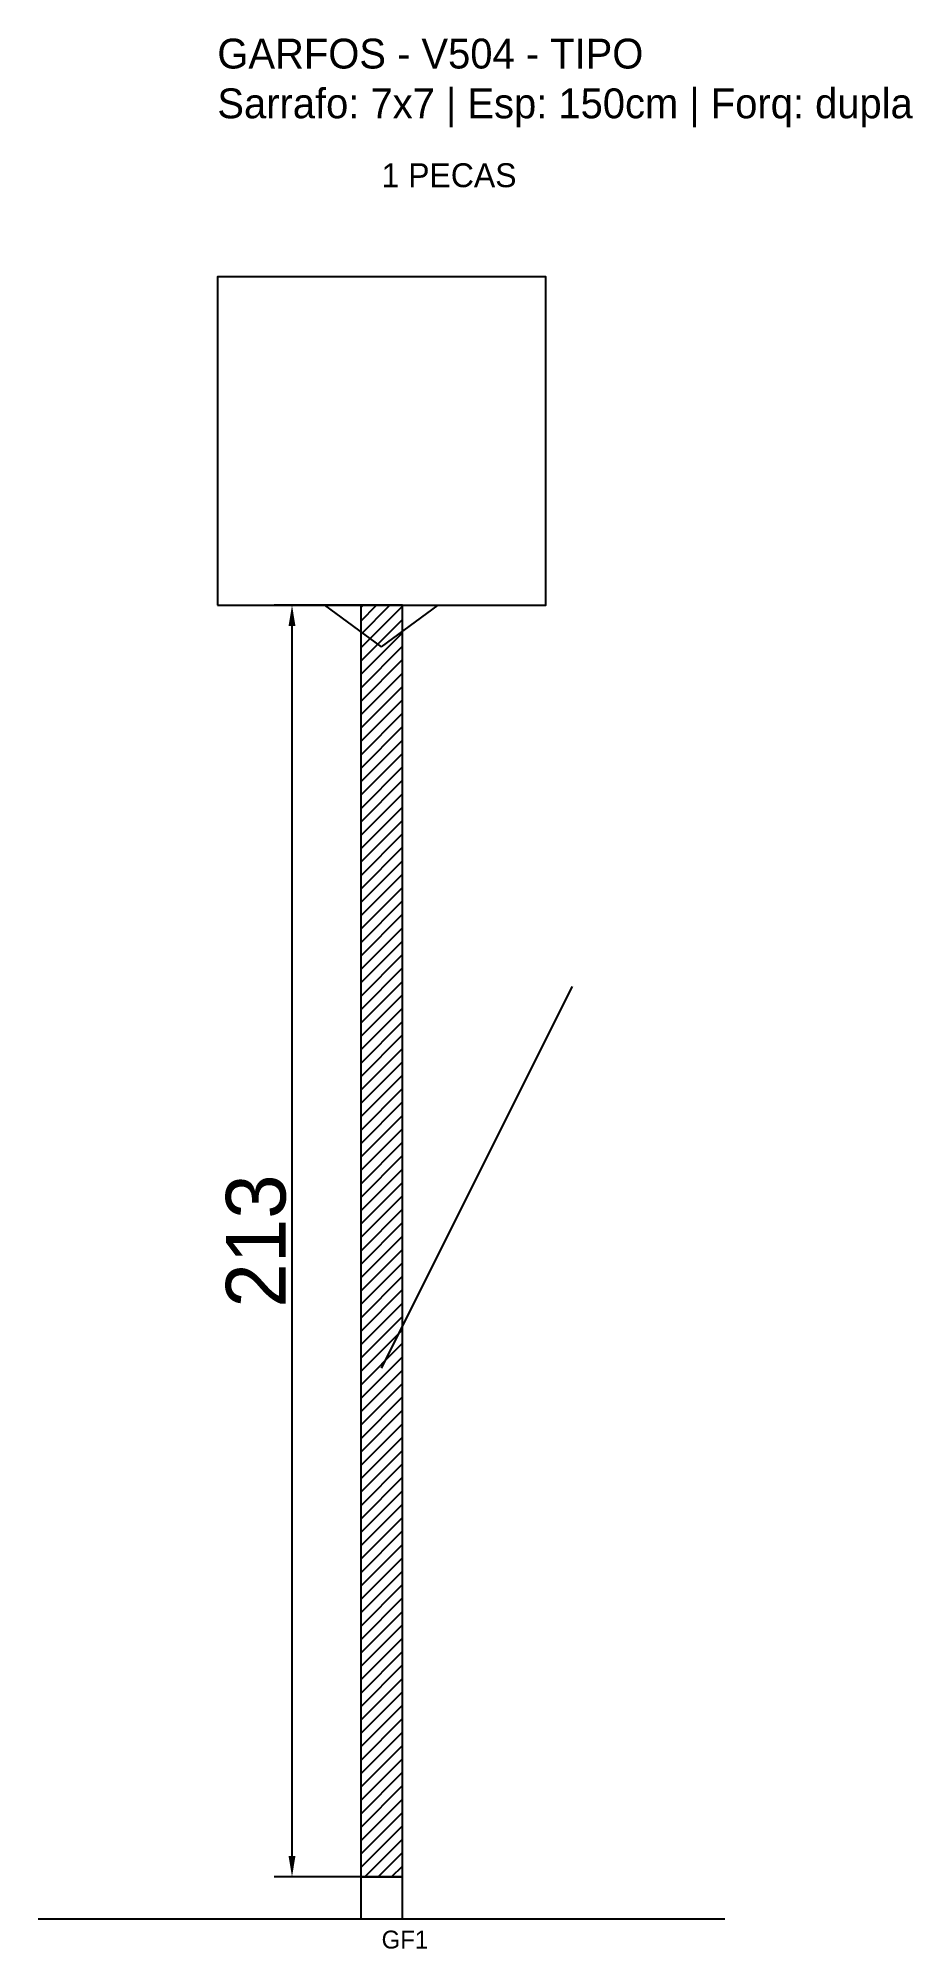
# Model space of a CAD drawing. Header units: metres. Extents: x -30 to 116, y -12 to 308.
import ezdxf

# ---------------------------------------------------------------- set-up
doc = ezdxf.new("R2010")
doc.units = ezdxf.units.M
for name, color, linetype in [('BARRA_ANCORAGEM', 1, 'Continuous'), ('COTA', 241, 'Continuous'), ('GARFOS OK', 3, 'Continuous'), ('NOME DA VIGA', 6, 'Continuous'), ('SARR_7x7', 40, 'Continuous'), ('VIGAS', 3, 'Continuous')]:
    doc.layers.add(name, color=color, linetype=linetype)
doc.dimstyles.new('EZ DXF', dxfattribs={"dimtxt": 10, "dimasz": 3.5, "dimexe": 3, "dimexo": 1.5, "dimgap": 1, "dimtad": 1, "dimdec": 1, "dimdsep": 46, "dimcen": 2.5, "dimazin": 3, "dimtfac": 1, "dimtmove": 0, "dimatfit": 3})

msp = doc.modelspace()

# ---------------------------------------------------------------- hatches: boundary and pattern name
at = {"layer": 'COTA'}
h = msp.add_hatch(dxfattribs=at)
h.set_pattern_fill('ANSI31', scale=0.5)
h.paths.add_polyline_path([(24, 0), (31, 0), (31, 213), (24, 213)])

# ---------------------------------------------------------------- linework, layer by layer
at = {"layer": 'BARRA_ANCORAGEM'}
msp.add_line((27.5, 85.2), (59.45, 149.1), dxfattribs=at)
at = {"layer": 'GARFOS OK'}
for p, q in [((27.5, 206), (18, 213)), ((18, 213), (37, 213)), ((27.5, 206), (37, 213))]:
    msp.add_line(p, q, dxfattribs=at)
at = {"layer": 'GARFOS OK', "linetype": 'CONTINUOUS'}
msp.add_line((-30, -7), (85, -7), dxfattribs=at)
at = {"layer": 'GARFOS OK'}
msp.add_lwpolyline([(24, 0), (31, 0), (31, 213), (24, 213), (24, 0)], dxfattribs=at)
at = {"layer": 'SARR_7x7'}
msp.add_lwpolyline([(24, -7), (31, -7), (31, 0), (24, 0), (24, -7)], dxfattribs=at)
at = {"layer": 'VIGAS'}
msp.add_lwpolyline([(0, 213), (55, 213), (55, 268), (0, 268), (0, 213)], dxfattribs=at)

# ---------------------------------------------------------------- texts
at = {"layer": 'NOME DA VIGA'}
for s, height, p in [('1 PECAS', 4, (27.5, 283)), ('GF1', 3, (27.5, -12))]:
    msp.add_text(s, height=height, dxfattribs=at).set_placement(p)
at = {"layer": 'NOME DA VIGA', "insert": (0, 293), "char_height": 5, "attachment_point": 7}
msp.add_mtext('GARFOS - V504 - TIPO\\PSarrafo: 7x7 | Esp: 150cm | Forq: dupla', dxfattribs=at)

# ---------------------------------------------------------------- dimensions: what is measured, and where the dimension line sits
at = {"layer": 'COTA'}
msp.add_linear_dim(base=(12.5, 0), p1=(27.5, 0), p2=(27.5, 213), angle=90, dimstyle='EZ DXF', dxfattribs=at).render()

doc.saveas('drawing.dxf')
